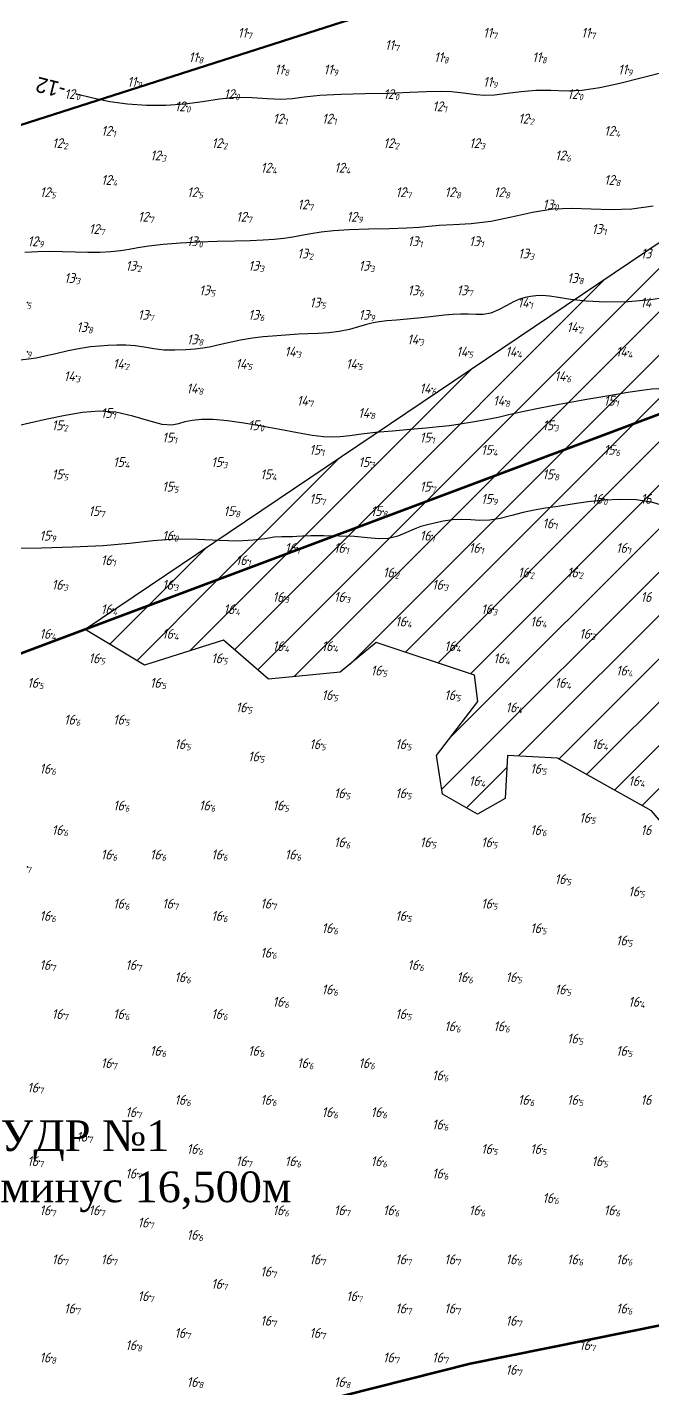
# Model space of a CAD drawing. Header units: feet. Extents: x 555402 to 556028, y 5031181 to 5031471.
# Drawn here: x 555612 to 555663, y 5031253.5 to 5031364.4 of the extents above; entities that cross this region are included whole.
import ezdxf
from ezdxf.enums import TextEntityAlignment as Align

# ---------------------------------------------------------------- set-up
doc = ezdxf.new("R2010")
doc.units = ezdxf.units.FT
doc.header["$LTSCALE"] = 5
doc.header["$MEASUREMENT"] = 0
for name, color, linetype in [('DEPTHS_TEXT', 7, 'CONTINUOUS'), ('POINTS', 8, 'CONTINUOUS'), ('POINTS_CON', 150, 'CONTINUOUS'), ('POINTS_ICON', 5, 'CONTINUOUS'), ('надписи', 7, 'CONTINUOUS'), ('Р__ОН_Р__ОТ', 7, 'CONTINUOUS')]:
    doc.layers.add(name, color=color, linetype=linetype)
doc.styles.add('ISO', font='iso')
doc.styles.add('style1', font='times.ttf')
doc.styles.add('TMODELF', font='tmodelf')
pattern_1 = [(45, (49999, 150001), (-1.767766953, 1.767766953), [])]

msp = doc.modelspace()

# ---------------------------------------------------------------- hatches: boundary and pattern name
at = {"layer": 'надписи'}
h = msp.add_hatch(dxfattribs=at)
h.set_pattern_fill('ANSI31', color=3, scale=20)
h.set_pattern_definition(pattern_1)
h.paths.add_polyline_path([(555724.08, 5031270.84), (555727.26, 5031271.53), (555714.96, 5031352.17), (555704.23, 5031363.48), (555689.22, 5031363.88), (555666.41, 5031348.82), (555616.7, 5031315.34), (555696.24, 5031345.15)])
h = msp.add_hatch(dxfattribs=at)
h.set_pattern_fill('ANSI31', color=1, scale=20)
h.set_pattern_definition(pattern_1)
h.paths.add_polyline_path([(555710.35, 5031268.07), (555711.61, 5031271.82), (555714.77, 5031273.01), (555718.86, 5031271.26), (555721.21, 5031272.82), (555719.3, 5031275.03), (555709.73, 5031275.96), (555705.27, 5031274.11), (555701.68, 5031274.71), (555695.95, 5031273.58), (555690.43, 5031275.48), (555687.26, 5031280.27), (555687.26, 5031282.67), (555689.33, 5031283.81), (555693.42, 5031283.29), (555695.39, 5031285.73), (555693.48, 5031287.27), (555689.04, 5031285.38), (555681.65, 5031283.24), (555678.96, 5031281.39), (555681.19, 5031278.42), (555682.87, 5031276.19), (555680.4, 5031273.41), (555676.78, 5031274.66), (555677.21, 5031277.56), (555676.25, 5031282.96), (555679.73, 5031287.14), (555676.39, 5031290.91), (555677.64, 5031295.2), (555676.1, 5031296.74), (555666.7, 5031295.65), (555664, 5031296.08), (555664.42, 5031298.74), (555662.88, 5031300.58), (555655.21, 5031304.85), (555651.15, 5031305.08), (555650.96, 5031301.58), (555648.7, 5031300.29), (555645.85, 5031301.93), (555645.35, 5031305.08), (555648.71, 5031309.48), (555648.46, 5031311.62), (555640.43, 5031314.29), (555637.51, 5031311.86), (555631.65, 5031311.31), (555627.99, 5031314.47), (555621.54, 5031312.43), (555616.7, 5031315.34), (555696.24, 5031345.15), (555724.08, 5031270.84)])

# ---------------------------------------------------------------- linework, layer by layer
at = {"layer": 'POINTS', "linetype": 'Continuous'}
for p in [(555630, 5031364, 11.7), (555650, 5031364, 11.7), (555658, 5031364, 11.7), (555642, 5031363, 11.7), (555626, 5031362, 11.8), (555646, 5031362, 11.8), (555654, 5031362, 11.8), (555633, 5031361, 11.8), (555637, 5031361, 11.9), (555661, 5031361, 11.9), (555621, 5031360, 11.9), (555650, 5031360, 11.9), (555616, 5031359, 12), (555629, 5031359, 12), (555642, 5031359, 12), (555657, 5031359, 12), (555625, 5031358, 12), (555633, 5031357, 12.1), (555637, 5031357, 12.1), (555646, 5031358, 12.1), (555653, 5031357, 12.2), (555619, 5031356, 12.1), (555660, 5031356, 12.4), (555615, 5031355, 12.2), (555628, 5031355, 12.2), (555642, 5031355, 12.2), (555649, 5031355, 12.3), (555623, 5031354, 12.3), (555656, 5031354, 12.6), (555632, 5031353, 12.4), (555638, 5031353, 12.4), (555619, 5031352, 12.4), (555660, 5031352, 12.8), (555614, 5031351, 12.5), (555626, 5031351, 12.5), (555643, 5031351, 12.7), (555647, 5031351, 12.8), (555651, 5031351, 12.8), (555635, 5031350, 12.7), (555655, 5031350, 13), (555622, 5031349, 12.7), (555630, 5031349, 12.7), (555639, 5031349, 12.9), (555613, 5031347, 12.9), (555618, 5031348, 12.7), (555626, 5031347, 13), (555644, 5031347, 13.1), (555649, 5031347, 13.1), (555659, 5031348, 13.1), (555635, 5031346, 13.2), (555653, 5031346, 13.3), (555621, 5031345, 13.2), (555631, 5031345, 13.3), (555640, 5031345, 13.3), (555616, 5031344, 13.3), (555657, 5031344, 13.8), (555627, 5031343, 13.5), (555644, 5031343, 13.6), (555648, 5031343, 13.7), (555612, 5031342, 13.5), (555636, 5031342, 13.5), (555653, 5031342, 14.1), (555622, 5031341, 13.7), (555631, 5031341, 13.6), (555640, 5031341, 13.9), (555617, 5031340, 13.8), (555657, 5031340, 14.2), (555626, 5031339, 13.8), (555644, 5031339, 14.3), (555612, 5031338, 13.9), (555620, 5031337, 14.2), (555630, 5031337, 14.5), (555634, 5031338, 14.3), (555639, 5031337, 14.5), (555648, 5031338, 14.5), (555652, 5031338, 14.4), (555661, 5031338, 14.4), (555616, 5031336, 14.3), (555656, 5031336, 14.6), (555626, 5031335, 14.8), (555645, 5031335, 14.6), (555635, 5031334, 14.7), (555651, 5031334, 14.8), (555660, 5031334, 15.1), (555619, 5031333, 15.1), (555640, 5031333, 14.8), (555615, 5031332, 15.2), (555631, 5031332, 15), (555655, 5031332, 15.3), (555624, 5031331, 15.1), (555645, 5031331, 15.1), (555636, 5031330, 15.1), (555650, 5031330, 15.4), (555660, 5031330, 15.6), (555620, 5031329, 15.4), (555628, 5031329, 15.3), (555640, 5031329, 15.3), (555615, 5031328, 15.5), (555624, 5031327, 15.5), (555632, 5031328, 15.4), (555645, 5031327, 15.7), (555655, 5031328, 15.8), (555636, 5031326, 15.7), (555650, 5031326, 15.9), (555659, 5031326, 16), (555618, 5031325, 15.7), (555629, 5031325, 15.8), (555641, 5031325, 15.8), (555655, 5031324, 16.1), (555614, 5031323, 15.9), (555624, 5031323, 16), (555645, 5031323, 16.1), (555634, 5031322, 16.1), (555638, 5031322, 16.1), (555649, 5031322, 16.1), (555661, 5031322, 16.1), (555619, 5031321, 16.1), (555630, 5031321, 16.1), (555642, 5031320, 16.2), (555653, 5031320, 16.2), (555657, 5031320, 16.2), (555615, 5031319, 16.3), (555624, 5031319, 16.3), (555646, 5031319, 16.3), (555619, 5031317, 16.4), (555629, 5031317, 16.4), (555633, 5031318, 16.3), (555638, 5031318, 16.3), (555650, 5031317, 16.3), (555643, 5031316, 16.4), (555654, 5031316, 16.4), (555614, 5031315, 16.4), (555624, 5031315, 16.4), (555658, 5031315, 16.3), (555633, 5031314, 16.4), (555637, 5031314, 16.4), (555647, 5031314, 16.4), (555618, 5031313, 16.5), (555628, 5031313, 16.5), (555651, 5031313, 16.4), (555641, 5031312, 16.5), (555661, 5031312, 16.4), (555613, 5031311, 16.5), (555623, 5031311, 16.5), (555656, 5031311, 16.4), (555637, 5031310, 16.5), (555647, 5031310, 16.5), (555630, 5031309, 16.5), (555652, 5031309, 16.4), (555616, 5031308, 16.6), (555620, 5031308, 16.5), (555625, 5031306, 16.5), (555636, 5031306, 16.5), (555643, 5031306, 16.5), (555659, 5031306, 16.4), (555631, 5031305, 16.5), (555614, 5031304, 16.6), (555654, 5031304, 16.5), (555649, 5031303, 16.4), (555662, 5031303, 16.4), (555638, 5031302, 16.5), (555643, 5031302, 16.5), (555620, 5031301, 16.6), (555627, 5031301, 16.6), (555633, 5031301, 16.5), (555658, 5031300, 16.5), (555615, 5031299, 16.6), (555654, 5031299, 16.6), (555619, 5031297, 16.6), (555623, 5031297, 16.6), (555628, 5031297, 16.6), (555634, 5031297, 16.6), (555638, 5031298, 16.6), (555645, 5031298, 16.5), (555650, 5031298, 16.5), (555612, 5031296, 16.7), (555656, 5031295, 16.5), (555662, 5031294, 16.5), (555620, 5031293, 16.6), (555624, 5031293, 16.7), (555632, 5031293, 16.7), (555650, 5031293, 16.5), (555614, 5031292, 16.6), (555628, 5031292, 16.6), (555643, 5031292, 16.5), (555637, 5031291, 16.6), (555654, 5031291, 16.5), (555661, 5031290, 16.5), (555632, 5031289, 16.6), (555614, 5031288, 16.7), (555621, 5031288, 16.7), (555625, 5031287, 16.6), (555644, 5031288, 16.6), (555648, 5031287, 16.6), (555652, 5031287, 16.5), (555637, 5031286, 16.6), (555656, 5031286, 16.5), (555633, 5031285, 16.6), (555662, 5031285, 16.4), (555615, 5031284, 16.7), (555620, 5031284, 16.6), (555628, 5031284, 16.6), (555643, 5031284, 16.5), (555647, 5031283, 16.6), (555651, 5031283, 16.6), (555657, 5031282, 16.5), (555623, 5031281, 16.6), (555631, 5031281, 16.6), (555661, 5031281, 16.5), (555619, 5031280, 16.7), (555635, 5031280, 16.6), (555640, 5031280, 16.6), (555646, 5031279, 16.6), (555613, 5031278, 16.7), (555625, 5031277, 16.6), (555632, 5031277, 16.6), (555653, 5031277, 16.6), (555657, 5031277, 16.5), (555621, 5031276, 16.7), (555637, 5031276, 16.6), (555641, 5031276, 16.6), (555646, 5031275, 16.6), (555617, 5031274, 16.7), (555626, 5031273, 16.6), (555650, 5031273, 16.5), (555654, 5031273, 16.5), (555613, 5031272, 16.7), (555630, 5031272, 16.7), (555634, 5031272, 16.6), (555641, 5031272, 16.6), (555659, 5031272, 16.5), (555621, 5031271, 16.7), (555646, 5031271, 16.6), (555655, 5031269, 16.6), (555614, 5031268, 16.7), (555618, 5031268, 16.7), (555622, 5031267, 16.7), (555633, 5031268, 16.6), (555638, 5031268, 16.7), (555642, 5031268, 16.6), (555649, 5031268, 16.6), (555660, 5031268, 16.6), (555626, 5031266, 16.6), (555615, 5031264, 16.7), (555619, 5031264, 16.7), (555636, 5031264, 16.7), (555643, 5031264, 16.7), (555647, 5031264, 16.7), (555652, 5031264, 16.6), (555657, 5031264, 16.6), (555661, 5031264, 16.6), (555632, 5031263, 16.7), (555628, 5031262, 16.7), (555622, 5031261, 16.7), (555639, 5031261, 16.7), (555616, 5031260, 16.7), (555643, 5031260, 16.7), (555647, 5031260, 16.7), (555661, 5031260, 16.6), (555632, 5031259, 16.7), (555652, 5031259, 16.7), (555621, 5031257, 16.8), (555625, 5031258, 16.7), (555636, 5031258, 16.7), (555658, 5031257, 16.7), (555614, 5031256, 16.8), (555642, 5031256, 16.7), (555646, 5031256, 16.7), (555652, 5031255, 16.7), (555626, 5031254, 16.8), (555638, 5031254, 16.8)]:
    msp.add_point(p, dxfattribs=at)
at = {"layer": 'POINTS_CON', "linetype": 'Continuous', "flags": 128}
for points in [[(555664.16, 5031360.85), (555662.12, 5031360.33), (555660.29, 5031359.87), (555658.66, 5031359.51), (555657.21, 5031359.29), (555655.89, 5031359.25), (555654.66, 5031359.28), (555653.46, 5031359.29), (555652.25, 5031359.19), (555651.1, 5031359.04), (555650.08, 5031358.92), (555649.26, 5031358.88), (555648.58, 5031358.93), (555647.96, 5031359.01), (555647.31, 5031359.11), (555646.57, 5031359.19), (555645.67, 5031359.22), (555644.55, 5031359.19), (555643.17, 5031359.12), (555641.5, 5031359.06), (555639.55, 5031359.01), (555637.56, 5031358.97), (555635.83, 5031358.89), (555634.57, 5031358.75), (555633.6, 5031358.62), (555632.67, 5031358.56), (555631.57, 5031358.61), (555630.32, 5031358.7), (555629, 5031358.72), (555627.66, 5031358.59), (555626.28, 5031358.37), (555624.83, 5031358.17), (555623.29, 5031358.06), (555621.71, 5031358.06), (555620.17, 5031358.17), (555618.72, 5031358.38), (555617.34, 5031358.67), (555616, 5031359)], [(555663.02, 5031349.86), (555661.28, 5031349.63), (555659.56, 5031349.56), (555657.95, 5031349.61), (555656.4, 5031349.67), (555654.83, 5031349.61), (555653.18, 5031349.34), (555651.47, 5031348.96), (555649.78, 5031348.61), (555648.17, 5031348.41), (555646.73, 5031348.33), (555645.57, 5031348.28), (555644.72, 5031348.21), (555643.95, 5031348.13), (555642.94, 5031348.06), (555641.5, 5031348.01), (555639.83, 5031347.98), (555638.24, 5031347.93), (555636.95, 5031347.85), (555635.94, 5031347.73), (555635.11, 5031347.6), (555634.36, 5031347.47), (555633.65, 5031347.34), (555632.92, 5031347.23), (555632.13, 5031347.14), (555631.23, 5031347.08), (555630.17, 5031347.03), (555628.9, 5031347.01), (555627.48, 5031346.98), (555625.98, 5031346.93), (555624.48, 5031346.85), (555623.08, 5031346.73), (555621.9, 5031346.6), (555621.01, 5031346.47), (555620.29, 5031346.34), (555619.6, 5031346.23), (555618.8, 5031346.15), (555617.9, 5031346.09), (555616.92, 5031346.08), (555615.9, 5031346.1), (555614.86, 5031346.14), (555613.83, 5031346.17), (555612.84, 5031346.14), (555611.78, 5031346.09)], [(555664.07, 5031325.37), (555662.89, 5031325.72), (555661.63, 5031325.91), (555660.33, 5031325.96), (555659, 5031325.89), (555657.68, 5031325.75), (555656.41, 5031325.57), (555655.25, 5031325.39), (555654.24, 5031325.23), (555653.32, 5031325.08), (555652.42, 5031324.89), (555651.48, 5031324.64), (555650.55, 5031324.4), (555649.67, 5031324.25), (555648.88, 5031324.23), (555648.15, 5031324.29), (555647.42, 5031324.33), (555646.65, 5031324.28), (555645.89, 5031324.17), (555645.19, 5031324.03), (555644.61, 5031323.89), (555644.08, 5031323.74), (555643.53, 5031323.53), (555642.9, 5031323.25), (555642.2, 5031322.97), (555641.44, 5031322.78), (555640.64, 5031322.75), (555639.73, 5031322.82), (555638.67, 5031322.92), (555637.42, 5031322.97), (555636.17, 5031322.99), (555635.12, 5031322.98), (555634.42, 5031322.95), (555633.97, 5031322.92), (555633.62, 5031322.9), (555633.22, 5031322.91), (555632.73, 5031322.91), (555632.12, 5031322.87), (555631.36, 5031322.75), (555630.4, 5031322.62), (555629.17, 5031322.56), (555627.63, 5031322.61), (555625.89, 5031322.7), (555624.07, 5031322.72), (555622.25, 5031322.59), (555620.33, 5031322.37), (555618.17, 5031322.17), (555615.69, 5031322.05), (555613.15, 5031321.99), (555610.85, 5031321.94)]]:
    msp.add_lwpolyline(points, dxfattribs=at)
at = {"layer": 'POINTS_CON', "linetype": 'Continuous'}
msp.add_lwpolyline([(555664.59, 5031342.5), (555662.83, 5031342.22), (555660.97, 5031342.07), (555659.16, 5031342.04), (555657.56, 5031342.11), (555656.28, 5031342.25), (555655.31, 5031342.41), (555654.56, 5031342.53), (555653.96, 5031342.57), (555653.46, 5031342.55), (555653.01, 5031342.49), (555652.58, 5031342.41), (555652.13, 5031342.28), (555651.62, 5031342.06), (555651.03, 5031341.74), (555650.4, 5031341.4), (555649.77, 5031341.13), (555649.16, 5031341.03), (555648.56, 5031341.03), (555647.95, 5031341.06), (555647.32, 5031341.06), (555646.66, 5031341.03), (555646, 5031340.97), (555645.33, 5031340.9), (555644.62, 5031340.81), (555643.83, 5031340.73), (555642.96, 5031340.65), (555642.08, 5031340.57), (555641.31, 5031340.51), (555640.69, 5031340.44), (555640.18, 5031340.36), (555639.64, 5031340.22), (555639, 5031340.03), (555638.25, 5031339.81), (555637.43, 5031339.64), (555636.57, 5031339.54), (555635.7, 5031339.49), (555634.87, 5031339.46), (555634.11, 5031339.42), (555633.39, 5031339.36), (555632.69, 5031339.31), (555631.98, 5031339.27), (555631.21, 5031339.21), (555630.35, 5031339.1), (555629.37, 5031338.93), (555628.38, 5031338.72), (555627.52, 5031338.52), (555626.86, 5031338.38), (555626.3, 5031338.28), (555625.69, 5031338.2), (555624.91, 5031338.14), (555624.03, 5031338.11), (555623.13, 5031338.13), (555622.31, 5031338.24), (555621.53, 5031338.37), (555620.78, 5031338.48), (555620.03, 5031338.53), (555619.29, 5031338.53), (555618.57, 5031338.5), (555617.88, 5031338.46), (555617.15, 5031338.39), (555616.32, 5031338.27), (555615.33, 5031338.07), (555614.31, 5031337.83), (555613.41, 5031337.62), (555612.71, 5031337.48), (555612.11, 5031337.39), (555611.39, 5031337.31)], dxfattribs=at)
at = {"layer": 'POINTS_ICON', "linetype": 'Continuous', "flags": 128}
msp.add_lwpolyline([(555663.49, 5031334.98), (555662.9, 5031334.93), (555662.08, 5031334.83), (555660.95, 5031334.67), (555659.4, 5031334.41), (555657.44, 5031334.07), (555655.36, 5031333.69), (555653.53, 5031333.34), (555652.22, 5031333.06), (555651.26, 5031332.84), (555650.38, 5031332.64), (555649.37, 5031332.44), (555648.29, 5031332.24), (555647.28, 5031332.08), (555646.4, 5031331.96), (555645.53, 5031331.86), (555644.5, 5031331.77), (555643.2, 5031331.66), (555641.76, 5031331.53), (555640.39, 5031331.4), (555639.23, 5031331.27), (555638.29, 5031331.15), (555637.51, 5031331.07), (555636.84, 5031331.03), (555636.13, 5031331.05), (555635.22, 5031331.17), (555634.01, 5031331.38), (555632.59, 5031331.65), (555631.09, 5031331.93), (555629.64, 5031332.17), (555628.31, 5031332.35), (555627.14, 5031332.46), (555626.2, 5031332.47), (555625.44, 5031332.4), (555624.84, 5031332.27), (555624.33, 5031332.11), (555623.77, 5031332.01), (555623, 5031332.07), (555621.91, 5031332.37), (555620.6, 5031332.75), (555619.2, 5031333.06), (555617.84, 5031333.14), (555616.48, 5031333.03), (555615.07, 5031332.8), (555613.6, 5031332.49), (555612.17, 5031332.17), (555610.9, 5031331.87)], dxfattribs=at)
at = {"layer": 'надписи', "color": 3, "flags": 128}
msp.add_lwpolyline([(555724.08, 5031270.84), (555727.26, 5031271.53), (555714.96, 5031352.17), (555714.96, 5031352.17), (555704.23, 5031363.48), (555689.22, 5031363.88), (555666.41, 5031348.82), (555616.7, 5031315.34), (555696.24, 5031345.15), (555724.08, 5031270.84)], dxfattribs=at)
at = {"layer": 'надписи', "color": 1, "linetype": 'Continuous', "lineweight": 100, "flags": 128}
msp.add_lwpolyline([(555696.24, 5031345.15), (555413.74, 5031239.29), (555417.7, 5031197.3), (555648.1, 5031255.5), (555724.08, 5031270.84), (555696.24, 5031345.15)], dxfattribs=at)
at = {"layer": 'надписи', "color": 1, "flags": 128}
msp.add_lwpolyline([(555664.42, 5031298.74), (555662.88, 5031300.58), (555655.21, 5031304.85), (555651.15, 5031305.08), (555650.96, 5031301.58), (555648.7, 5031300.29), (555645.85, 5031301.93), (555645.35, 5031305.08), (555648.71, 5031309.48), (555648.46, 5031311.62), (555640.43, 5031314.29), (555637.51, 5031311.86), (555631.65, 5031311.31), (555627.99, 5031314.47), (555621.54, 5031312.43), (555616.7, 5031315.34), (555696.24, 5031345.15)], dxfattribs=at)
at = {"layer": 'Р__ОН_Р__ОТ', "color": 96, "linetype": 'Continuous', "lineweight": 50, "flags": 128}
msp.add_lwpolyline([(555417.7, 5031197.3), (555647.7, 5031255.4), (555995.5, 5031325.7), (556001.9, 5031346.7), (555967.5, 5031457.8), (555918.6, 5031446.9), (555891.9, 5031446.3), (555408.8, 5031291.6), (555417.7, 5031197.3)], close=True, dxfattribs=at)

# ---------------------------------------------------------------- texts
at = {"layer": 'DEPTHS_TEXT', "linetype": 'Continuous', "style": 'ISO', "oblique": 15}
for s, p in [('11', (555629.87, 5031364)), ('11', (555649.87, 5031364)), ('11', (555657.87, 5031364)), ('11', (555641.87, 5031363)), ('11', (555625.87, 5031362)), ('11', (555632.87, 5031361)), ('11', (555636.87, 5031361)), ('11', (555645.87, 5031362)), ('11', (555653.87, 5031362)), ('11', (555660.87, 5031361)), ('11', (555620.87, 5031360)), ('11', (555649.87, 5031360)), ('12', (555615.87, 5031359)), ('12', (555628.87, 5031359)), ('12', (555641.87, 5031359)), ('12', (555656.87, 5031359)), ('12', (555624.87, 5031358)), ('12', (555645.87, 5031358)), ('12', (555632.87, 5031357)), ('12', (555636.87, 5031357)), ('12', (555652.87, 5031357)), ('12', (555618.87, 5031356)), ('12', (555659.87, 5031356)), ('12', (555614.87, 5031355)), ('12', (555627.87, 5031355)), ('12', (555641.87, 5031355)), ('12', (555648.87, 5031355)), ('12', (555622.87, 5031354)), ('12', (555655.87, 5031354)), ('12', (555631.87, 5031353)), ('12', (555637.87, 5031353)), ('12', (555613.87, 5031351)), ('12', (555618.87, 5031352)), ('12', (555625.87, 5031351)), ('12', (555642.87, 5031351)), ('12', (555646.87, 5031351)), ('12', (555650.87, 5031351)), ('12', (555659.87, 5031352)), ('12', (555634.87, 5031350)), ('13', (555654.87, 5031350)), ('12', (555621.87, 5031349)), ('12', (555629.87, 5031349)), ('12', (555638.87, 5031349)), ('12', (555617.87, 5031348)), ('13', (555658.87, 5031348)), ('12', (555612.87, 5031347)), ('13', (555625.87, 5031347)), ('13', (555643.87, 5031347)), ('13', (555648.87, 5031347)), ('13', (555634.87, 5031346)), ('13', (555652.87, 5031346)), ('13', (555662.87, 5031346)), ('13', (555620.87, 5031345)), ('13', (555630.87, 5031345)), ('13', (555639.87, 5031345)), ('13', (555615.87, 5031344)), ('13', (555656.87, 5031344)), ('13', (555626.87, 5031343)), ('13', (555643.87, 5031343)), ('13', (555647.87, 5031343)), ('13', (555621.87, 5031341)), ('13', (555630.87, 5031341)), ('13', (555635.87, 5031342)), ('13', (555639.87, 5031341)), ('14', (555652.87, 5031342)), ('14', (555662.87, 5031342)), ('13', (555616.87, 5031340)), ('14', (555656.87, 5031340)), ('13', (555625.87, 5031339)), ('14', (555643.87, 5031339)), ('14', (555633.87, 5031338)), ('14', (555647.87, 5031338)), ('14', (555651.87, 5031338)), ('14', (555660.87, 5031338)), ('14', (555619.87, 5031337)), ('14', (555629.87, 5031337)), ('14', (555638.87, 5031337)), ('14', (555615.87, 5031336)), ('14', (555655.87, 5031336)), ('14', (555625.87, 5031335)), ('14', (555644.87, 5031335)), ('14', (555634.87, 5031334)), ('14', (555650.87, 5031334)), ('15', (555659.87, 5031334)), ('15', (555618.87, 5031333)), ('14', (555639.87, 5031333)), ('15', (555614.87, 5031332)), ('15', (555623.87, 5031331)), ('15', (555630.87, 5031332)), ('15', (555644.87, 5031331)), ('15', (555654.87, 5031332)), ('15', (555635.87, 5031330)), ('15', (555649.87, 5031330)), ('15', (555659.87, 5031330)), ('15', (555619.87, 5031329)), ('15', (555627.87, 5031329)), ('15', (555639.87, 5031329)), ('15', (555614.87, 5031328)), ('15', (555631.87, 5031328)), ('15', (555654.87, 5031328)), ('15', (555623.87, 5031327)), ('15', (555644.87, 5031327)), ('15', (555635.87, 5031326)), ('15', (555649.87, 5031326)), ('16', (555658.87, 5031326)), ('16', (555662.87, 5031326)), ('15', (555617.87, 5031325)), ('15', (555628.87, 5031325)), ('15', (555640.87, 5031325)), ('16', (555654.87, 5031324)), ('15', (555613.87, 5031323)), ('16', (555623.87, 5031323)), ('16', (555644.87, 5031323)), ('16', (555618.87, 5031321)), ('16', (555629.87, 5031321)), ('16', (555633.87, 5031322)), ('16', (555637.87, 5031322)), ('16', (555648.87, 5031322)), ('16', (555660.87, 5031322)), ('16', (555641.87, 5031320)), ('16', (555652.87, 5031320)), ('16', (555656.87, 5031320)), ('16', (555614.87, 5031319)), ('16', (555623.87, 5031319)), ('16', (555645.87, 5031319)), ('16', (555632.87, 5031318)), ('16', (555637.87, 5031318)), ('16', (555662.87, 5031318)), ('16', (555618.87, 5031317)), ('16', (555628.87, 5031317)), ('16', (555649.87, 5031317)), ('16', (555642.87, 5031316)), ('16', (555653.87, 5031316)), ('16', (555613.87, 5031315)), ('16', (555623.87, 5031315)), ('16', (555657.87, 5031315)), ('16', (555632.87, 5031314)), ('16', (555636.87, 5031314)), ('16', (555646.87, 5031314)), ('16', (555617.87, 5031313)), ('16', (555627.87, 5031313)), ('16', (555650.87, 5031313)), ('16', (555612.87, 5031311)), ('16', (555622.87, 5031311)), ('16', (555640.87, 5031312)), ('16', (555655.87, 5031311)), ('16', (555660.87, 5031312)), ('16', (555636.87, 5031310)), ('16', (555646.87, 5031310)), ('16', (555629.87, 5031309)), ('16', (555651.87, 5031309)), ('16', (555615.87, 5031308)), ('16', (555619.87, 5031308)), ('16', (555624.87, 5031306)), ('16', (555635.87, 5031306)), ('16', (555642.87, 5031306)), ('16', (555658.87, 5031306)), ('16', (555630.87, 5031305)), ('16', (555613.87, 5031304)), ('16', (555653.87, 5031304)), ('16', (555648.87, 5031303)), ('16', (555661.87, 5031303)), ('16', (555619.87, 5031301)), ('16', (555626.87, 5031301)), ('16', (555632.87, 5031301)), ('16', (555637.87, 5031302)), ('16', (555642.87, 5031302)), ('16', (555657.87, 5031300)), ('16', (555614.87, 5031299)), ('16', (555653.87, 5031299)), ('16', (555662.87, 5031299)), ('16', (555637.87, 5031298)), ('16', (555644.87, 5031298)), ('16', (555649.87, 5031298)), ('16', (555618.87, 5031297)), ('16', (555622.87, 5031297)), ('16', (555627.87, 5031297)), ('16', (555633.87, 5031297)), ('16', (555655.87, 5031295)), ('16', (555661.87, 5031294)), ('16', (555619.87, 5031293)), ('16', (555623.87, 5031293)), ('16', (555631.87, 5031293)), ('16', (555649.87, 5031293)), ('16', (555613.87, 5031292)), ('16', (555627.87, 5031292)), ('16', (555642.87, 5031292)), ('16', (555636.87, 5031291)), ('16', (555653.87, 5031291)), ('16', (555660.87, 5031290)), ('16', (555631.87, 5031289)), ('16', (555613.87, 5031288)), ('16', (555620.87, 5031288)), ('16', (555643.87, 5031288)), ('16', (555624.87, 5031287)), ('16', (555647.87, 5031287)), ('16', (555651.87, 5031287)), ('16', (555636.87, 5031286)), ('16', (555655.87, 5031286)), ('16', (555632.87, 5031285)), ('16', (555661.87, 5031285)), ('16', (555614.87, 5031284)), ('16', (555619.87, 5031284)), ('16', (555627.87, 5031284)), ('16', (555642.87, 5031284)), ('16', (555646.87, 5031283)), ('16', (555650.87, 5031283)), ('16', (555656.87, 5031282)), ('16', (555618.87, 5031280)), ('16', (555622.87, 5031281)), ('16', (555630.87, 5031281)), ('16', (555634.87, 5031280)), ('16', (555639.87, 5031280)), ('16', (555660.87, 5031281)), ('16', (555645.87, 5031279)), ('16', (555612.87, 5031278)), ('16', (555624.87, 5031277)), ('16', (555631.87, 5031277)), ('16', (555652.87, 5031277)), ('16', (555656.87, 5031277)), ('16', (555662.87, 5031277)), ('16', (555620.87, 5031276)), ('16', (555636.87, 5031276)), ('16', (555640.87, 5031276)), ('16', (555645.87, 5031275)), ('16', (555616.87, 5031274)), ('16', (555625.87, 5031273)), ('16', (555649.87, 5031273)), ('16', (555653.87, 5031273)), ('16', (555612.87, 5031272)), ('16', (555629.87, 5031272)), ('16', (555633.87, 5031272)), ('16', (555640.87, 5031272)), ('16', (555658.87, 5031272)), ('16', (555620.87, 5031271)), ('16', (555645.87, 5031271)), ('16', (555654.87, 5031269)), ('16', (555613.87, 5031268)), ('16', (555617.87, 5031268)), ('16', (555632.87, 5031268)), ('16', (555637.87, 5031268)), ('16', (555641.87, 5031268)), ('16', (555648.87, 5031268)), ('16', (555659.87, 5031268)), ('16', (555621.87, 5031267)), ('16', (555625.87, 5031266)), ('16', (555614.87, 5031264)), ('16', (555618.87, 5031264)), ('16', (555635.87, 5031264)), ('16', (555642.87, 5031264)), ('16', (555646.87, 5031264)), ('16', (555651.87, 5031264)), ('16', (555656.87, 5031264)), ('16', (555660.87, 5031264)), ('16', (555631.87, 5031263)), ('16', (555627.87, 5031262)), ('16', (555615.87, 5031260)), ('16', (555621.87, 5031261)), ('16', (555638.87, 5031261)), ('16', (555642.87, 5031260)), ('16', (555646.87, 5031260)), ('16', (555660.87, 5031260)), ('16', (555631.87, 5031259)), ('16', (555651.87, 5031259)), ('16', (555624.87, 5031258)), ('16', (555635.87, 5031258)), ('16', (555620.87, 5031257)), ('16', (555657.87, 5031257)), ('16', (555613.87, 5031256)), ('16', (555641.87, 5031256)), ('16', (555645.87, 5031256)), ('16', (555651.87, 5031255)), ('16', (555625.87, 5031254)), ('16', (555637.87, 5031254))]:
    msp.add_text(s, height=0.8, dxfattribs=at).set_placement(p, align=Align.MIDDLE_RIGHT)
for s, p in [('7', (555629.95, 5031364)), ('7', (555649.95, 5031364)), ('7', (555657.95, 5031364)), ('7', (555641.95, 5031363)), ('8', (555625.95, 5031362)), ('8', (555645.95, 5031362)), ('8', (555653.95, 5031362)), ('8', (555632.95, 5031361)), ('9', (555636.95, 5031361)), ('9', (555660.95, 5031361)), ('9', (555620.95, 5031360)), ('9', (555649.95, 5031360)), ('0', (555615.95, 5031359)), ('0', (555628.95, 5031359)), ('0', (555641.95, 5031359)), ('0', (555656.95, 5031359)), ('0', (555624.95, 5031358)), ('1', (555632.95, 5031357)), ('1', (555636.95, 5031357)), ('1', (555645.95, 5031358)), ('2', (555652.95, 5031357)), ('1', (555618.95, 5031356)), ('4', (555659.95, 5031356)), ('2', (555614.95, 5031355)), ('2', (555627.95, 5031355)), ('2', (555641.95, 5031355)), ('3', (555648.95, 5031355)), ('3', (555622.95, 5031354)), ('6', (555655.95, 5031354)), ('4', (555631.95, 5031353)), ('4', (555637.95, 5031353)), ('4', (555618.95, 5031352)), ('8', (555659.95, 5031352)), ('5', (555613.95, 5031351)), ('5', (555625.95, 5031351)), ('7', (555642.95, 5031351)), ('8', (555646.95, 5031351)), ('8', (555650.95, 5031351)), ('7', (555634.95, 5031350)), ('0', (555654.95, 5031350)), ('7', (555621.95, 5031349)), ('7', (555629.95, 5031349)), ('9', (555638.95, 5031349)), ('9', (555612.95, 5031347)), ('7', (555617.95, 5031348)), ('0', (555625.95, 5031347)), ('1', (555643.95, 5031347)), ('1', (555648.95, 5031347)), ('1', (555658.95, 5031348)), ('2', (555634.95, 5031346)), ('3', (555652.95, 5031346)), ('2', (555620.95, 5031345)), ('3', (555630.95, 5031345)), ('3', (555639.95, 5031345)), ('3', (555615.95, 5031344)), ('8', (555656.95, 5031344)), ('5', (555626.95, 5031343)), ('6', (555643.95, 5031343)), ('7', (555647.95, 5031343)), ('5', (555611.95, 5031342)), ('5', (555635.95, 5031342)), ('1', (555652.95, 5031342)), ('7', (555621.95, 5031341)), ('6', (555630.95, 5031341)), ('9', (555639.95, 5031341)), ('8', (555616.95, 5031340)), ('2', (555656.95, 5031340)), ('8', (555625.95, 5031339)), ('3', (555643.95, 5031339)), ('9', (555611.95, 5031338)), ('2', (555619.95, 5031337)), ('5', (555629.95, 5031337)), ('3', (555633.95, 5031338)), ('5', (555638.95, 5031337)), ('5', (555647.95, 5031338)), ('4', (555651.95, 5031338)), ('4', (555660.95, 5031338)), ('3', (555615.95, 5031336)), ('6', (555655.95, 5031336)), ('8', (555625.95, 5031335)), ('6', (555644.95, 5031335)), ('7', (555634.95, 5031334)), ('8', (555650.95, 5031334)), ('1', (555659.95, 5031334)), ('1', (555618.95, 5031333)), ('8', (555639.95, 5031333)), ('2', (555614.95, 5031332)), ('0', (555630.95, 5031332)), ('3', (555654.95, 5031332)), ('1', (555623.95, 5031331)), ('1', (555644.95, 5031331)), ('1', (555635.95, 5031330)), ('4', (555649.95, 5031330)), ('6', (555659.95, 5031330)), ('4', (555619.95, 5031329)), ('3', (555627.95, 5031329)), ('3', (555639.95, 5031329)), ('5', (555614.95, 5031328)), ('5', (555623.95, 5031327)), ('4', (555631.95, 5031328)), ('7', (555644.95, 5031327)), ('8', (555654.95, 5031328)), ('7', (555635.95, 5031326)), ('9', (555649.95, 5031326)), ('0', (555658.95, 5031326)), ('7', (555617.95, 5031325)), ('8', (555628.95, 5031325)), ('8', (555640.95, 5031325)), ('1', (555654.95, 5031324)), ('9', (555613.95, 5031323)), ('0', (555623.95, 5031323)), ('1', (555644.95, 5031323)), ('1', (555633.95, 5031322)), ('1', (555637.95, 5031322)), ('1', (555648.95, 5031322)), ('1', (555660.95, 5031322)), ('1', (555618.95, 5031321)), ('1', (555629.95, 5031321)), ('2', (555641.95, 5031320)), ('2', (555652.95, 5031320)), ('2', (555656.95, 5031320)), ('3', (555614.95, 5031319)), ('3', (555623.95, 5031319)), ('3', (555645.95, 5031319)), ('4', (555618.95, 5031317)), ('4', (555628.95, 5031317)), ('3', (555632.95, 5031318)), ('3', (555637.95, 5031318)), ('3', (555649.95, 5031317)), ('4', (555642.95, 5031316)), ('4', (555653.95, 5031316)), ('4', (555613.95, 5031315)), ('4', (555623.95, 5031315)), ('3', (555657.95, 5031315)), ('4', (555632.95, 5031314)), ('4', (555636.95, 5031314)), ('4', (555646.95, 5031314)), ('5', (555617.95, 5031313)), ('5', (555627.95, 5031313)), ('4', (555650.95, 5031313)), ('5', (555640.95, 5031312)), ('4', (555660.95, 5031312)), ('5', (555612.95, 5031311)), ('5', (555622.95, 5031311)), ('4', (555655.95, 5031311)), ('5', (555636.95, 5031310)), ('5', (555646.95, 5031310)), ('5', (555629.95, 5031309)), ('4', (555651.95, 5031309)), ('6', (555615.95, 5031308)), ('5', (555619.95, 5031308)), ('5', (555624.95, 5031306)), ('5', (555635.95, 5031306)), ('5', (555642.95, 5031306)), ('4', (555658.95, 5031306)), ('5', (555630.95, 5031305)), ('6', (555613.95, 5031304)), ('5', (555653.95, 5031304)), ('4', (555648.95, 5031303)), ('4', (555661.95, 5031303)), ('5', (555637.95, 5031302)), ('5', (555642.95, 5031302)), ('6', (555619.95, 5031301)), ('6', (555626.95, 5031301)), ('5', (555632.95, 5031301)), ('5', (555657.95, 5031300)), ('6', (555614.95, 5031299)), ('6', (555653.95, 5031299)), ('6', (555618.95, 5031297)), ('6', (555622.95, 5031297)), ('6', (555627.95, 5031297)), ('6', (555633.95, 5031297)), ('6', (555637.95, 5031298)), ('5', (555644.95, 5031298)), ('5', (555649.95, 5031298)), ('7', (555611.95, 5031296)), ('5', (555655.95, 5031295)), ('5', (555661.95, 5031294)), ('6', (555619.95, 5031293)), ('7', (555623.95, 5031293)), ('7', (555631.95, 5031293)), ('5', (555649.95, 5031293)), ('6', (555613.95, 5031292)), ('6', (555627.95, 5031292)), ('5', (555642.95, 5031292)), ('6', (555636.95, 5031291)), ('5', (555653.95, 5031291)), ('5', (555660.95, 5031290)), ('6', (555631.95, 5031289)), ('7', (555613.95, 5031288)), ('7', (555620.95, 5031288)), ('6', (555624.95, 5031287)), ('6', (555643.95, 5031288)), ('6', (555647.95, 5031287)), ('5', (555651.95, 5031287)), ('6', (555636.95, 5031286)), ('5', (555655.95, 5031286)), ('6', (555632.95, 5031285)), ('4', (555661.95, 5031285)), ('7', (555614.95, 5031284)), ('6', (555619.95, 5031284)), ('6', (555627.95, 5031284)), ('5', (555642.95, 5031284)), ('6', (555646.95, 5031283)), ('6', (555650.95, 5031283)), ('5', (555656.95, 5031282)), ('6', (555622.95, 5031281)), ('6', (555630.95, 5031281)), ('5', (555660.95, 5031281)), ('7', (555618.95, 5031280)), ('6', (555634.95, 5031280)), ('6', (555639.95, 5031280)), ('6', (555645.95, 5031279)), ('7', (555612.95, 5031278)), ('6', (555624.95, 5031277)), ('6', (555631.95, 5031277)), ('6', (555652.95, 5031277)), ('5', (555656.95, 5031277)), ('7', (555620.95, 5031276)), ('6', (555636.95, 5031276)), ('6', (555640.95, 5031276)), ('6', (555645.95, 5031275)), ('7', (555616.95, 5031274)), ('6', (555625.95, 5031273)), ('5', (555649.95, 5031273)), ('5', (555653.95, 5031273)), ('7', (555612.95, 5031272)), ('7', (555629.95, 5031272)), ('6', (555633.95, 5031272)), ('6', (555640.95, 5031272)), ('5', (555658.95, 5031272)), ('7', (555620.95, 5031271)), ('6', (555645.95, 5031271)), ('6', (555654.95, 5031269)), ('7', (555613.95, 5031268)), ('7', (555617.95, 5031268)), ('7', (555621.95, 5031267)), ('6', (555632.95, 5031268)), ('7', (555637.95, 5031268)), ('6', (555641.95, 5031268)), ('6', (555648.95, 5031268)), ('6', (555659.95, 5031268)), ('6', (555625.95, 5031266)), ('7', (555614.95, 5031264)), ('7', (555618.95, 5031264)), ('7', (555635.95, 5031264)), ('7', (555642.95, 5031264)), ('7', (555646.95, 5031264)), ('6', (555651.95, 5031264)), ('6', (555656.95, 5031264)), ('6', (555660.95, 5031264)), ('7', (555631.95, 5031263)), ('7', (555627.95, 5031262)), ('7', (555621.95, 5031261)), ('7', (555638.95, 5031261)), ('7', (555615.95, 5031260)), ('7', (555642.95, 5031260)), ('7', (555646.95, 5031260)), ('6', (555660.95, 5031260)), ('7', (555631.95, 5031259)), ('7', (555651.95, 5031259)), ('8', (555620.95, 5031257)), ('7', (555624.95, 5031258)), ('7', (555635.95, 5031258)), ('7', (555657.95, 5031257)), ('8', (555613.95, 5031256)), ('7', (555641.95, 5031256)), ('7', (555645.95, 5031256)), ('7', (555651.95, 5031255)), ('8', (555625.95, 5031254)), ('8', (555637.95, 5031254))]:
    msp.add_text(s, height=0.5, dxfattribs=at).set_placement(p, align=Align.TOP_LEFT)
at = {"layer": 'POINTS_CON', "linetype": 'Continuous', "style": 'TMODELF'}
msp.add_text('-12', height=1.25, rotation=165.9638, dxfattribs=at).set_placement((555613.9, 5031359.53, 12), align=Align.MIDDLE_CENTER)
at = {"layer": 'надписи', "insert": (555609.8, 5031275.33), "char_height": 2.5, "attachment_point": 1, "style": 'style1'}
msp.add_mtext_dynamic_manual_height_columns('{\\C1;УДР №1\\Pминус 16,500м}', width=26.6546, gutter_width=12.5, heights=[0], dxfattribs=at)

doc.saveas('drawing.dxf')
